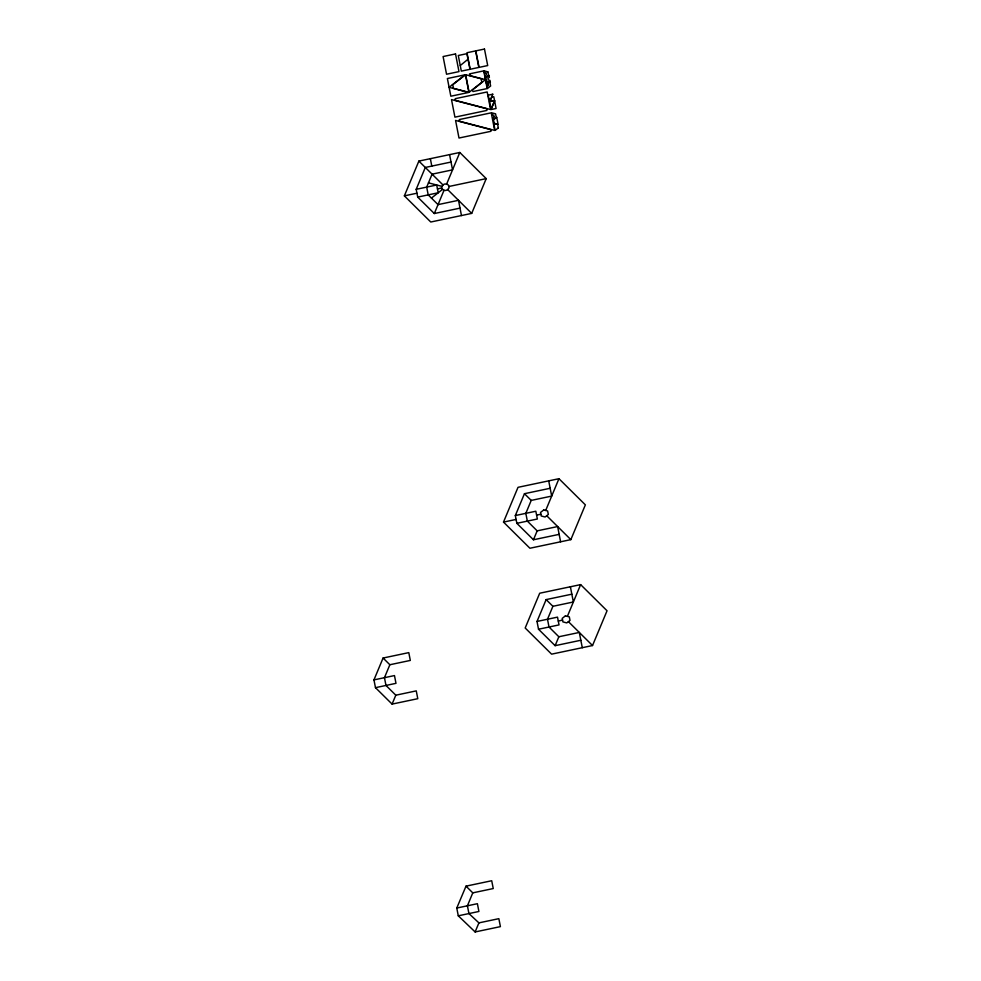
<?xml version="1.0" encoding="UTF-8"?>
<svg xmlns="http://www.w3.org/2000/svg" width="981" height="981" viewBox="0 0 981 981"><rect width="100%" height="100%" fill="white"/><g stroke="black" fill="none" stroke-linecap="round" stroke-linejoin="round"><path stroke-width="1.47" d="M472.781 892.857L467.41 905.794L468.93 913.569L478.912 922.876L498.851 918.67L500.408 926.628L475.123 931.95L458.286 915.813L456.778 908.038L466.012 886.15L491.714 880.742L493.247 888.553L472.781 892.857L466.012 886.15M404.368 195.857L418.875 161.092L459.807 152.472L486.22 178.628L471.702 213.392L430.769 222.013L404.368 195.857L416.95 193.208M460.015 208.131L434.313 213.539L417.71 197.095L416.189 189.321L425.313 167.457L451.027 162.049M434.313 213.539L444.037 190.253A2.869 2.453 -14.2 0 0 447.581 189.505A2.869 2.453 -14.2 0 0 448.844 186.5L486.22 178.628M444.037 190.253L441.891 188.769L441.585 187.212L442.995 184.968A2.869 2.453 -14.2 0 1 446.551 184.232L459.807 152.472M373.957 679.894L383.08 658.03L408.795 652.623L410.316 660.434L389.862 664.738L384.454 677.675L385.974 685.449L395.809 695.198L416.263 690.882L417.783 698.693L392.081 704.1L375.478 687.669L373.957 679.894L394.472 675.578L395.981 683.34L375.478 687.669M392.081 704.1L395.809 695.198M503.498 522.088L518.017 487.324L558.949 478.703L585.363 504.859L570.844 539.636L529.912 548.244L503.498 522.088L516.092 519.44M559.158 534.363L533.456 539.771L516.852 523.327L515.332 515.552L524.455 493.701L550.157 488.28M548.71 480.862L551.69 496.092L531.224 500.408L525.828 513.345L527.349 521.119L537.171 530.856L557.637 526.552L560.605 541.782M533.456 539.771L537.171 530.856M545.694 510.463L558.949 478.703M580.838 640.262L555.123 645.67L538.52 629.226L537.012 621.451L546.135 599.599L571.837 594.179M570.39 586.773L573.358 601.991L552.904 606.307L547.496 619.244L549.017 627.018L558.851 636.755L579.305 632.451L582.285 647.693M567.374 616.362L580.629 584.615L607.043 610.771L592.524 645.535L551.592 654.155L525.191 627.999L539.697 593.223L580.629 584.615M555.123 645.67L558.851 636.755M475.123 931.95L478.912 922.876M487.839 71.772L488.55 75.427L485.35 77.94L484.97 75.991L486.404 74.863L486.061 73.158M486.49 81.362L485.803 77.842L489.004 75.341L489.384 77.291L487.962 78.406L488.268 79.976L489.997 80.43L490.39 82.379L486.453 81.227M489.899 82.343L490.623 85.997L487.41 88.511L487.03 86.561L488.464 85.433L488.121 83.728M431.432 198.088L442.529 189.394M416.189 189.321L436.704 185.004L438.213 192.779L417.71 197.095M437.452 188.892L441.744 187.984M515.332 515.552L535.834 511.236L537.355 519.01L516.852 523.327M536.595 515.123L540.887 514.228M537.012 621.451L557.515 617.135L559.035 624.909L538.52 629.226M558.275 621.034L562.567 620.127M456.778 908.038L477.391 903.697L478.912 911.472L458.286 915.813M483.94 70.755L487.864 71.907M484.32 72.704L486.086 73.293M489.936 82.478L486.036 81.46L486.417 83.41L488.158 83.863M428.464 182.858L441.94 186.365M418.875 161.092L442.995 184.968M447.581 189.505L471.702 213.392M524.455 493.701L531.224 500.408M546.724 515.748L570.844 539.636M546.135 599.599L552.904 606.307M568.404 621.647L592.524 645.535M383.08 658.03L389.862 664.738M483.976 70.89L484.356 72.852M468.047 59.449L469.973 69.295L461.328 71.123L460.248 65.543L468.011 59.252L466.919 53.673L458.286 55.5L460.212 65.359M449.568 154.63L452.548 169.86L432.094 174.164L426.686 187.113L428.207 194.888L438.029 204.624L458.495 200.32L461.462 215.55M430.352 158.677L431.799 166.096M446.551 184.232A2.869 2.453 -14.2 0 1 448.844 186.5M455.429 99.535L455.11 100.295L490.61 109.553L487.177 91.956L455.258 98.676L455.429 99.535M469.715 74.715L469.396 75.488L485.448 79.669L472.241 90.117L473.001 91.54L487.189 88.56L483.731 70.877L469.543 73.869L469.715 74.715M459.5 120.393L459.182 121.166L494.682 130.412L491.248 112.827L459.329 119.547L459.5 120.393M492.756 94.213L490.807 98.897L488.955 98.848L488.231 95.157L492.756 94.213M491.947 96.727L489.985 101.411L494.51 100.454L493.799 96.776L491.947 96.727M487.005 108.817L486.846 110.436L454.926 117.156L451.493 99.572L487.005 108.817M494.547 100.651L491.003 109.161L489.544 101.705L494.547 100.651M494.632 101.043L491.076 109.553L496.079 108.499L494.632 101.043M491.076 129.688L490.917 131.307L458.998 138.027L455.564 120.43L491.076 129.688M465.117 74.801L449.102 87.321L468.562 92.484L450.843 96.212L447.385 78.529L465.117 74.801M465.46 74.764L452.229 85.114A2.869 2.453 -14.2 0 1 452.83 88.167L468.893 92.349L465.46 74.764M482.333 81.963L469.114 92.3L465.681 74.728L481.745 78.909A2.869 2.453 -14.2 0 0 482.333 81.963M494.093 116.776L492.67 117.904L493.051 119.854L496.251 117.34L495.564 113.821L491.677 112.803L492.057 114.752L493.786 115.206L494.093 116.776M496.705 117.242L493.504 119.756L494.191 123.275L498.09 124.293L496.705 117.242M498.323 127.91L495.111 130.424L493.737 123.373L497.637 124.391L498.323 127.91M543.744 509.948L540.531 512.462L541.23 515.981L545.117 516.999L548.33 514.485L547.631 510.966L543.744 509.948M565.424 615.86L562.223 618.361L562.91 621.893L566.797 622.91L570.01 620.397L569.323 616.877L565.424 615.86M455.527 53.93L443.093 56.542L446.551 74.237L458.985 71.613L455.527 53.93M475.613 50.914L466.968 52.729L470.193 69.259L478.838 67.431L475.613 50.914M484.479 49.05L475.834 50.865L479.059 67.382L487.704 65.568L484.479 49.05"/></g></svg>
